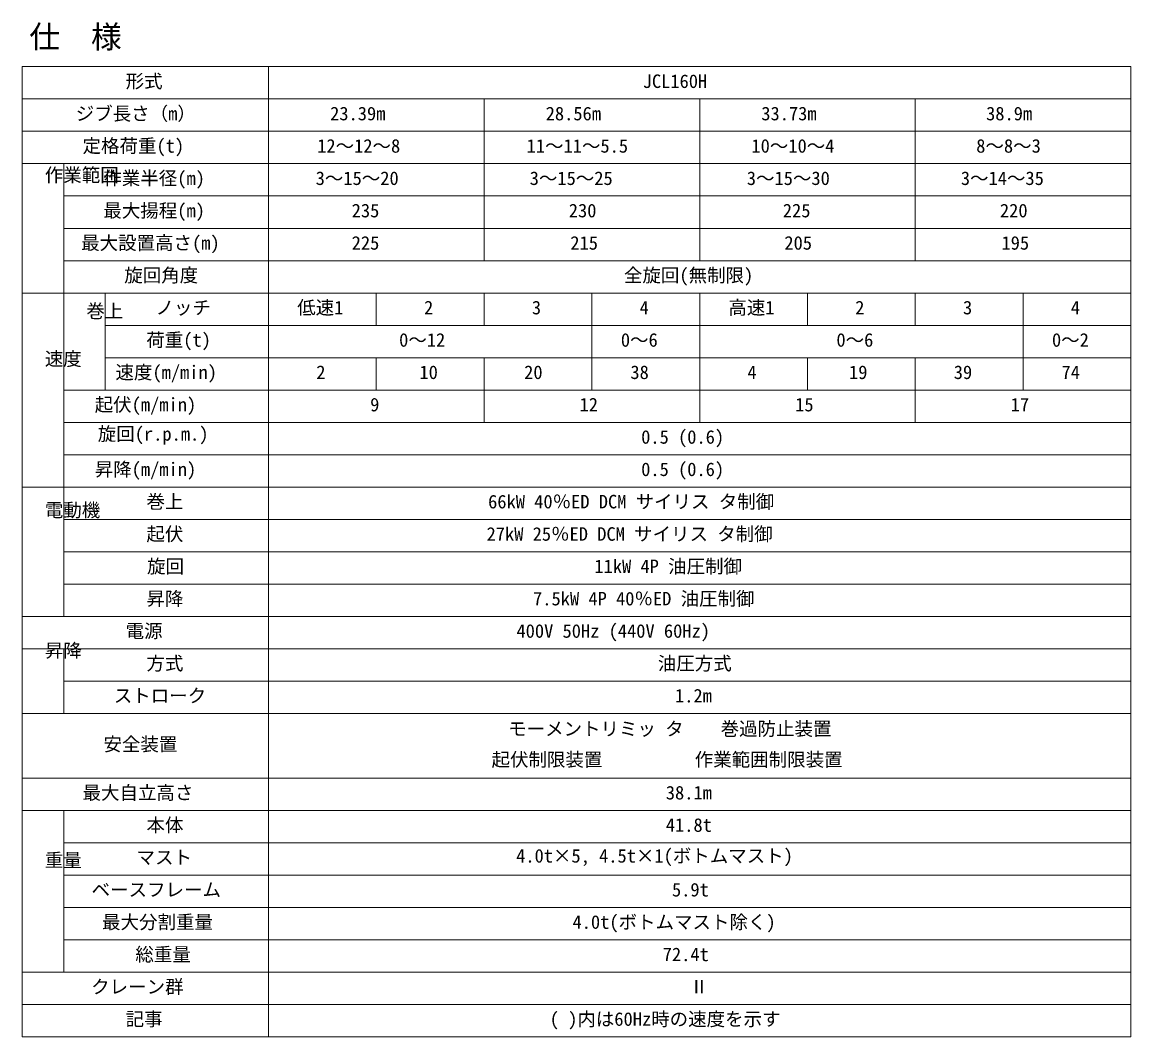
# Model space of a CAD drawing. Units: millimetres, scale not verified. Extents: x -35305 to 35349, y -48327 to 51747.
# Drawn here: x -1456 to 34544, y -48327 to -15383 of the extents above; entities that cross this region are included whole.
import ezdxf
from ezdxf.enums import TextEntityAlignment as Align

# ---------------------------------------------------------------- set-up
doc = ezdxf.new("R2010")
doc.units = ezdxf.units.MM
doc.header["$LTSCALE"] = 100
doc.layers.add('0-4_05 寸法', color=7, linetype='Continuous', lineweight=18)
doc.styles.add('ＭＳ ゴシック', font='')
doc.styles.get('ＭＳ ゴシック').set_extended_font_data('MS Gothic')

msp = doc.modelspace()

# ---------------------------------------------------------------- linework, layer by layer
at = {"layer": '0-4_05 寸法'}
for p, q in [((-1455.9, -16826.8), (34544.1, -16826.8)), ((-1455.9, -16826.8), (-1455.9, -48326.8)), ((6544.1, -16826.8), (6544.1, -48326.8)), ((34544.1, -16826.8), (34544.1, -48326.8)), ((-1455.9, -17876.8), (34544.1, -17876.8)), ((13544.1, -17876.8), (13544.1, -23126.8)), ((20544.1, -17876.8), (20544.1, -23126.8)), ((27544.1, -17876.8), (27544.1, -23126.8)), ((-1455.9, -18926.8), (34544.1, -18926.8)), ((-1455.9, -19976.8), (34544.1, -19976.8)), ((-105.9, -19976.8), (-105.9, -34676.8)), ((-105.9, -21026.8), (34544.1, -21026.8)), ((-105.9, -22076.8), (34544.1, -22076.8)), ((-105.9, -23126.8), (34544.1, -23126.8)), ((-1455.9, -24176.8), (34544.1, -24176.8)), ((1244.1, -24176.8), (1244.1, -27326.8)), ((10044.1, -24176.8), (10044.1, -25226.8)), ((13544.1, -24176.8), (13544.1, -25226.8)), ((17044.1, -24176.8), (17044.1, -27326.8)), ((20544.1, -24176.8), (20544.1, -28376.8)), ((24044.1, -24176.8), (24044.1, -25226.8)), ((27544.1, -24176.8), (27544.1, -25226.8)), ((31044.1, -24176.8), (31044.1, -27326.8)), ((1244.1, -25226.8), (34544.1, -25226.8)), ((1244.1, -26276.8), (34544.1, -26276.8)), ((10044.1, -26276.8), (10044.1, -27326.8)), ((13544.1, -26276.8), (13544.1, -28376.8)), ((24044.1, -26276.8), (24044.1, -27326.8)), ((27544.1, -26276.8), (27544.1, -28376.8)), ((-105.9, -27326.8), (34544.1, -27326.8)), ((-105.9, -28376.8), (34544.1, -28376.8)), ((-105.9, -29426.8), (34544.1, -29426.8)), ((-1455.9, -30476.8), (34544.1, -30476.8)), ((-105.9, -31526.8), (34544.1, -31526.8)), ((-105.9, -32576.8), (34544.1, -32576.8)), ((-105.9, -33626.8), (34544.1, -33626.8)), ((-1455.9, -34676.8), (34544.1, -34676.8)), ((-1455.9, -35726.8), (34544.1, -35726.8)), ((-105.9, -35726.8), (-105.9, -37826.8)), ((-105.9, -36776.8), (34544.1, -36776.8)), ((-1455.9, -37826.8), (34544.1, -37826.8)), ((-1455.9, -39926.8), (34544.1, -39926.8)), ((-1455.9, -40976.8), (34544.1, -40976.8)), ((-105.9, -40976.8), (-105.9, -46226.8)), ((-105.9, -42026.8), (34544.1, -42026.8)), ((-105.9, -43076.8), (34544.1, -43076.8)), ((-105.9, -44126.8), (34544.1, -44126.8)), ((-105.9, -45176.8), (34544.1, -45176.8)), ((-1455.9, -46226.8), (34544.1, -46226.8)), ((-1455.9, -47276.8), (34544.1, -47276.8)), ((-1455.9, -48326.8), (34544.1, -48326.8))]:
    msp.add_line(p, q, dxfattribs=at)

# ---------------------------------------------------------------- texts
at = {"layer": '0-4_05 寸法', "style": 'ＭＳ ゴシック'}
for s, height, p in [('仕\u3000様', 733.1, (-1223.5, -16444)), ('形式', 439.9, (1904.1, -17651.8)), ('JCL160H', 439.9, (18694.1, -17651.8)), ('ジブ長さ（m）', 439.9, (284.1, -18701.8)), ('23.39m', 439.9, (8544.1, -18701.8)), ('28.56m', 439.9, (15544.1, -18701.8)), ('33.73m', 439.9, (22544.1, -18701.8)), ('38.9m', 439.9, (29844.1, -18701.8)), ('定格荷重(t)', 439.9, (504.1, -19751.8)), ('12～12～8', 439.9, (8124.1, -19751.8)), ('11～11～5.5', 439.9, (14924.1, -19751.8)), ('10～10～4', 439.9, (22224.1, -19751.8)), ('8～8～3', 439.9, (29524.1, -19751.8)), ('作業範囲', 439.9, (-720.9, -20696.8)), ('作業半径(m)', 439.9, (1179.1, -20801.8)), ('3～15～20', 439.9, (8074.1, -20801.8)), ('3～15～25', 439.9, (15024.1, -20801.8)), ('3～15～30', 439.9, (22074.1, -20801.8)), ('3～14～35', 439.9, (29024.1, -20801.8)), ('最大揚程(m)', 439.9, (1179.1, -21851.8)), ('235', 439.9, (9244.1, -21851.8)), ('230', 439.9, (16294.1, -21851.8)), ('225', 439.9, (23244.1, -21851.8)), ('220', 439.9, (30294.1, -21851.8)), ('最大設置高さ(m)', 439.9, (459.1, -22901.8)), ('225', 439.9, (9244.1, -22901.8)), ('215', 439.9, (16344.1, -22901.8)), ('205', 439.9, (23294.1, -22901.8)), ('195', 439.9, (30344.1, -22901.8)), ('旋回角度', 439.9, (1859.1, -23951.8)), ('全旋回(無制限)', 439.9, (18084.1, -23951.8)), ('巻上', 439.9, (629.1, -25111.8)), ('ノッチ', 439.9, (2874.1, -25001.8)), ('低速1', 439.9, (7474.1, -25001.8)), ('2', 439.9, (11594.1, -25001.8)), ('3', 439.9, (15094.1, -25001.8)), ('4', 439.9, (18594.1, -25001.8)), ('高速1', 439.9, (21474.1, -25001.8)), ('2', 439.9, (25594.1, -25001.8)), ('3', 439.9, (29094.1, -25001.8)), ('4', 439.9, (32594.1, -25001.8)), ('荷重(t)', 439.9, (2574.1, -26051.8)), ('0～12', 439.9, (10784.1, -26051.8)), ('0～6', 439.9, (17984.1, -26051.8)), ('0～6', 439.9, (24984.1, -26051.8)), ('0～2', 439.9, (31984.1, -26051.8)), ('速度', 439.9, (-720.9, -26666.8)), ('速度(m/min)', 439.9, (1574.1, -27101.8)), ('2', 439.9, (8094.1, -27101.8)), ('10', 439.9, (11444.1, -27101.8)), ('20', 439.9, (14844.1, -27101.8)), ('38', 439.9, (18294.1, -27101.8)), ('4', 439.9, (22094.1, -27101.8)), ('19', 439.9, (25394.1, -27101.8)), ('39', 439.9, (28794.1, -27101.8)), ('74', 439.9, (32294.1, -27101.8)), ('起伏(m/min)', 439.9, (899.1, -28151.8)), ('9', 439.9, (9844.1, -28151.8)), ('12', 439.9, (16644.1, -28151.8)), ('15', 439.9, (23644.1, -28151.8)), ('17', 439.9, (30644.1, -28151.8)), ('旋回(r.p.m.)', 439.9, (999.1, -29101.8)), ('0.5 (0.6)', 439.9, (18644.1, -29201.8)), ('昇降(m/min)', 439.9, (899.1, -30251.8)), ('0.5 (0.6)', 439.9, (18644.1, -30251.8)), ('電動機', 439.9, (-720.9, -31576.8)), ('巻上', 439.9, (2579.1, -31301.8)), ('66kW 40％ED DCM サイリス タ制御', 439.9, (13674.1, -31301.8)), ('起伏', 439.9, (2579.1, -32351.8)), ('27kW 25％ED DCM サイリス タ制御', 439.9, (13624.1, -32351.8)), ('旋回', 439.9, (2599.1, -33401.8)), ('11kW 4P 油圧制御', 439.9, (17124.1, -33401.8)), ('昇降', 439.9, (2579.1, -34451.8)), ('7.5kW 4P 40％ED 油圧制御', 439.9, (15134.1, -34451.8)), ('電源', 439.9, (1904.1, -35501.8)), ('400V 50Hz (440V 60Hz)', 439.9, (14594.1, -35501.8)), ('昇降', 439.9, (-720.9, -36136.8)), ('方式', 439.9, (2579.1, -36551.8)), ('油圧方式', 439.9, (19184.1, -36551.8)), ('ストローク', 439.9, (1519.1, -37601.8)), ('1.2m', 439.9, (19744.1, -37601.8)), ('モーメントリミッ タ\u3000\u3000巻過防止装置', 439.9, (14324.1, -38676.8)), ('安全装置', 439.9, (1184.1, -39176.8)), ('起伏制限装置\u3000\u3000\u3000\u3000\u3000作業範囲制限装置', 439.9, (13784.1, -39676.8)), ('最大自立高さ', 439.9, (504.1, -40751.8)), ('38.1m', 439.9, (19444.1, -40751.8)), ('本体', 439.9, (2579.1, -41801.8)), ('41.8t', 439.9, (19444.1, -41801.8)), ('重量', 439.9, (-720.9, -42941.8)), ('マスト', 439.9, (2259.1, -42851.8)), ('4.0t×5, 4.5t×1(ボトムマスト)', 439.9, (14584.1, -42801.8)), ('ベースフレーム', 439.9, (799.1, -43901.8)), ('5.9t', 439.9, (19644.1, -43901.8)), ('最大分割重量', 439.9, (1139.1, -44951.8)), ('4.0t(ボトムマスト除く)', 439.9, (16414.1, -44951.8)), ('総重量', 439.9, (2219.1, -46001.8)), ('72.4t', 439.9, (19344.1, -46001.8)), ('クレーン群', 439.9, (784.1, -47051.8)), ('Ⅱ', 439.9, (20224.1, -47051.8)), ('記事', 439.9, (1904.1, -48101.8)), ('( )内は60Hz時の速度を示す', 439.9, (15674.1, -48101.8))]:
    msp.add_text(s, height=height, dxfattribs=at).set_placement(p, align=Align.BOTTOM_LEFT)

doc.saveas('drawing.dxf')
